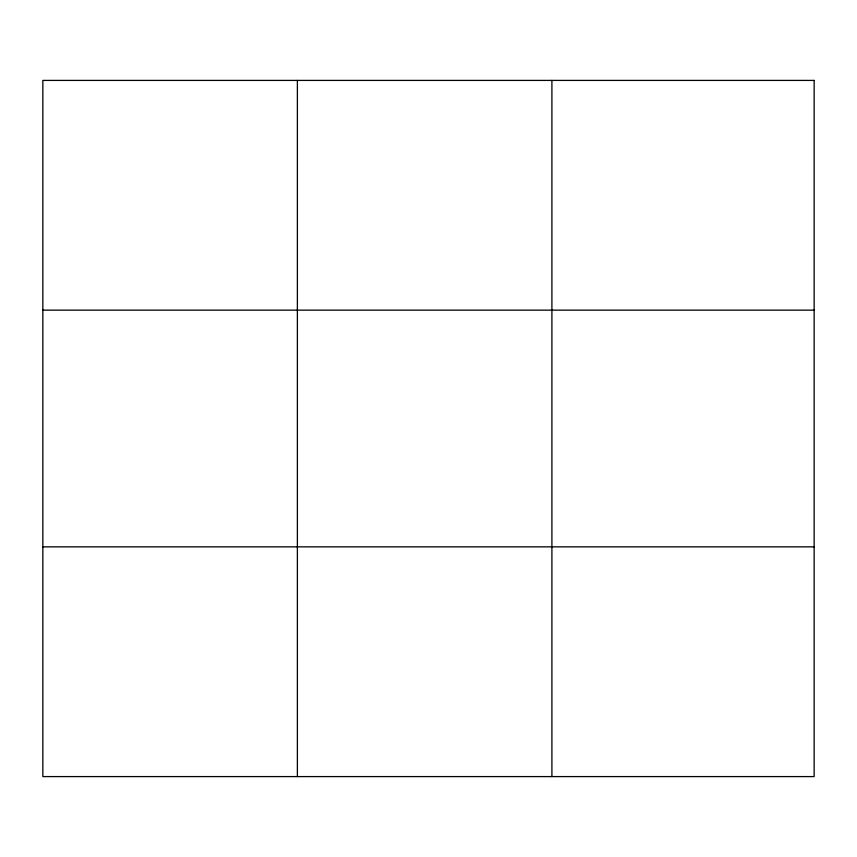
<?xml version="1.0" encoding="UTF-8"?>
<svg xmlns="http://www.w3.org/2000/svg" width="857" height="857" viewBox="0 0 857 857"><rect width="100%" height="100%" fill="white"/><g stroke="black" fill="none" stroke-linecap="round" stroke-linejoin="round"><path stroke-width="1.29" d="M297.379 776.592L297.379 80.408M551.908 776.592L551.908 80.408M42.85 310.148L814.15 310.148M42.85 546.852L814.15 546.852M814.15 80.408L814.15 776.592L42.85 776.592L42.85 80.408L814.15 80.408"/></g></svg>
